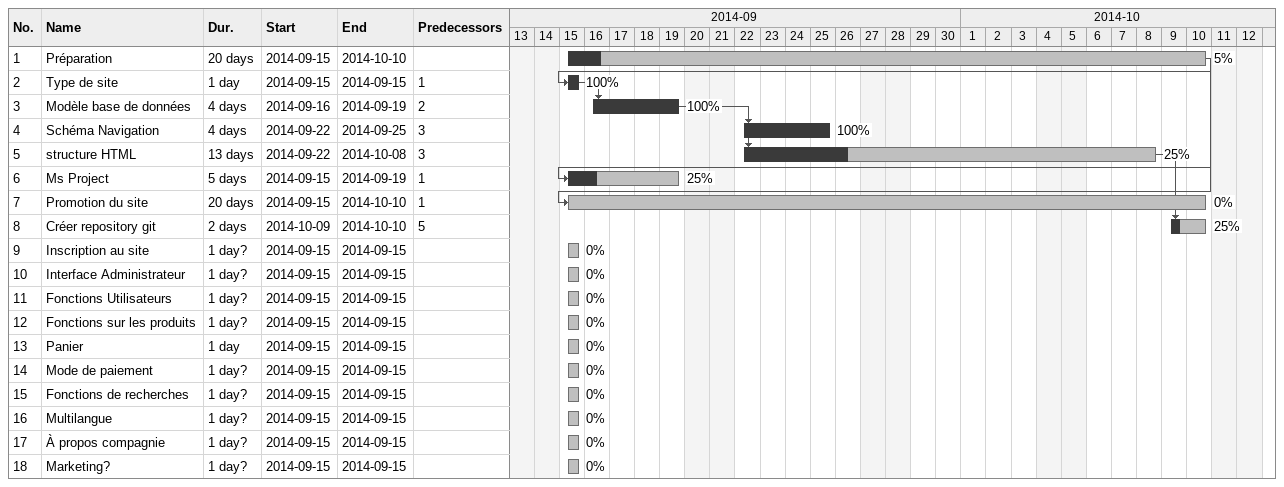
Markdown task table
| ID | Task | Duration | Start | Finish | Predecessors | % complete |
|---|---|---|---|---|---|---|
| 1 | Préparation | 20d | 2014-09-15 | 2014-10-10 |  | 5 |
| 2 | Type de site | 1d | 2014-09-15 | 2014-09-15 | 1 | 100 |
| 3 | Modèle base de données | 4d | 2014-09-16 | 2014-09-19 | 2 | 100 |
| 4 | Schéma Navigation | 4d | 2014-09-22 | 2014-09-25 | 3 | 100 |
| 5 | structure HTML | 13d | 2014-09-22 | 2014-10-08 | 3 | 25 |
| 6 | Ms Project | 5d | 2014-09-15 | 2014-09-19 | 1 | 25 |
| 7 | Promotion du site | 20d | 2014-09-15 | 2014-10-10 | 1 | 0 |
| 8 | Créer repository git | 2d | 2014-10-09 | 2014-10-10 | 5 | 25 |
| 9 | Inscription au site | 1d? | 2014-09-15 | 2014-09-15 |  | 0 |
| 10 | Interface Administrateur | 1d? | 2014-09-15 | 2014-09-15 |  | 0 |
| 11 | Fonctions Utilisateurs | 1d? | 2014-09-15 | 2014-09-15 |  | 0 |
| 12 | Fonctions sur les produits | 1d? | 2014-09-15 | 2014-09-15 |  | 0 |
| 13 | Panier | 1d | 2014-09-15 | 2014-09-15 |  | 0 |
| 14 | Mode de paiement | 1d? | 2014-09-15 | 2014-09-15 |  | 0 |
| 15 | Fonctions de recherches | 1d? | 2014-09-15 | 2014-09-15 |  | 0 |
| 16 | Multilangue | 1d? | 2014-09-15 | 2014-09-15 |  | 0 |
| 17 | À propos compagnie | 1d? | 2014-09-15 | 2014-09-15 |  | 0 |
| 18 | Marketing? | 1d? | 2014-09-15 | 2014-09-15 |  | 0 |
